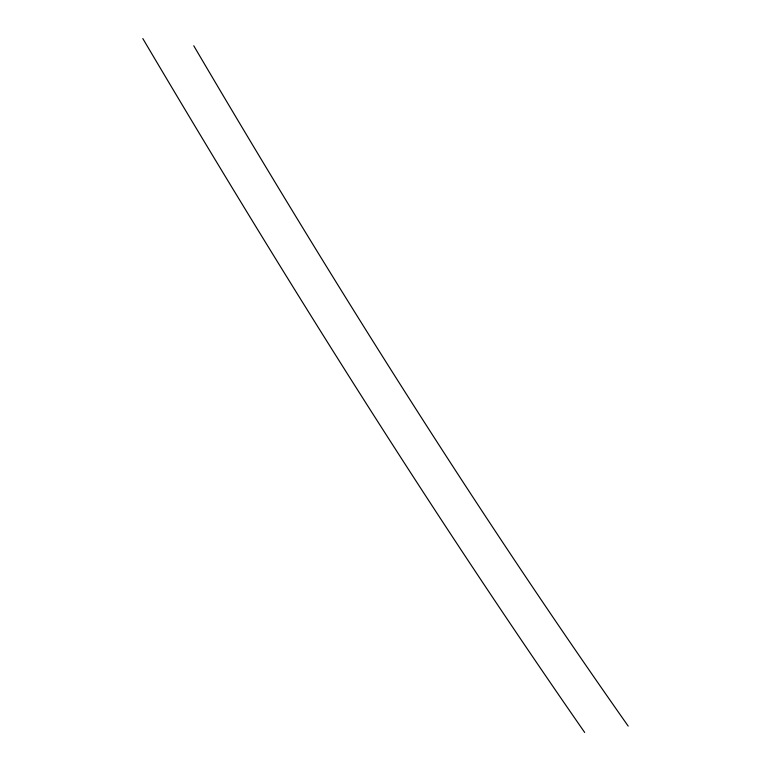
<?xml version="1.0" encoding="UTF-8"?>
<svg xmlns="http://www.w3.org/2000/svg" width="771" height="771" viewBox="0 0 771 771"><rect width="100%" height="100%" fill="white"/><g stroke="black" fill="none" stroke-linecap="round" stroke-linejoin="round"><path stroke-width="1.16" d="M628.192 726.089C473.327 505.93 330.075 277.801 193.752 45.768M584.678 732.45C428.156 507.193 282.35 274.649 142.808 38.55"/></g></svg>
